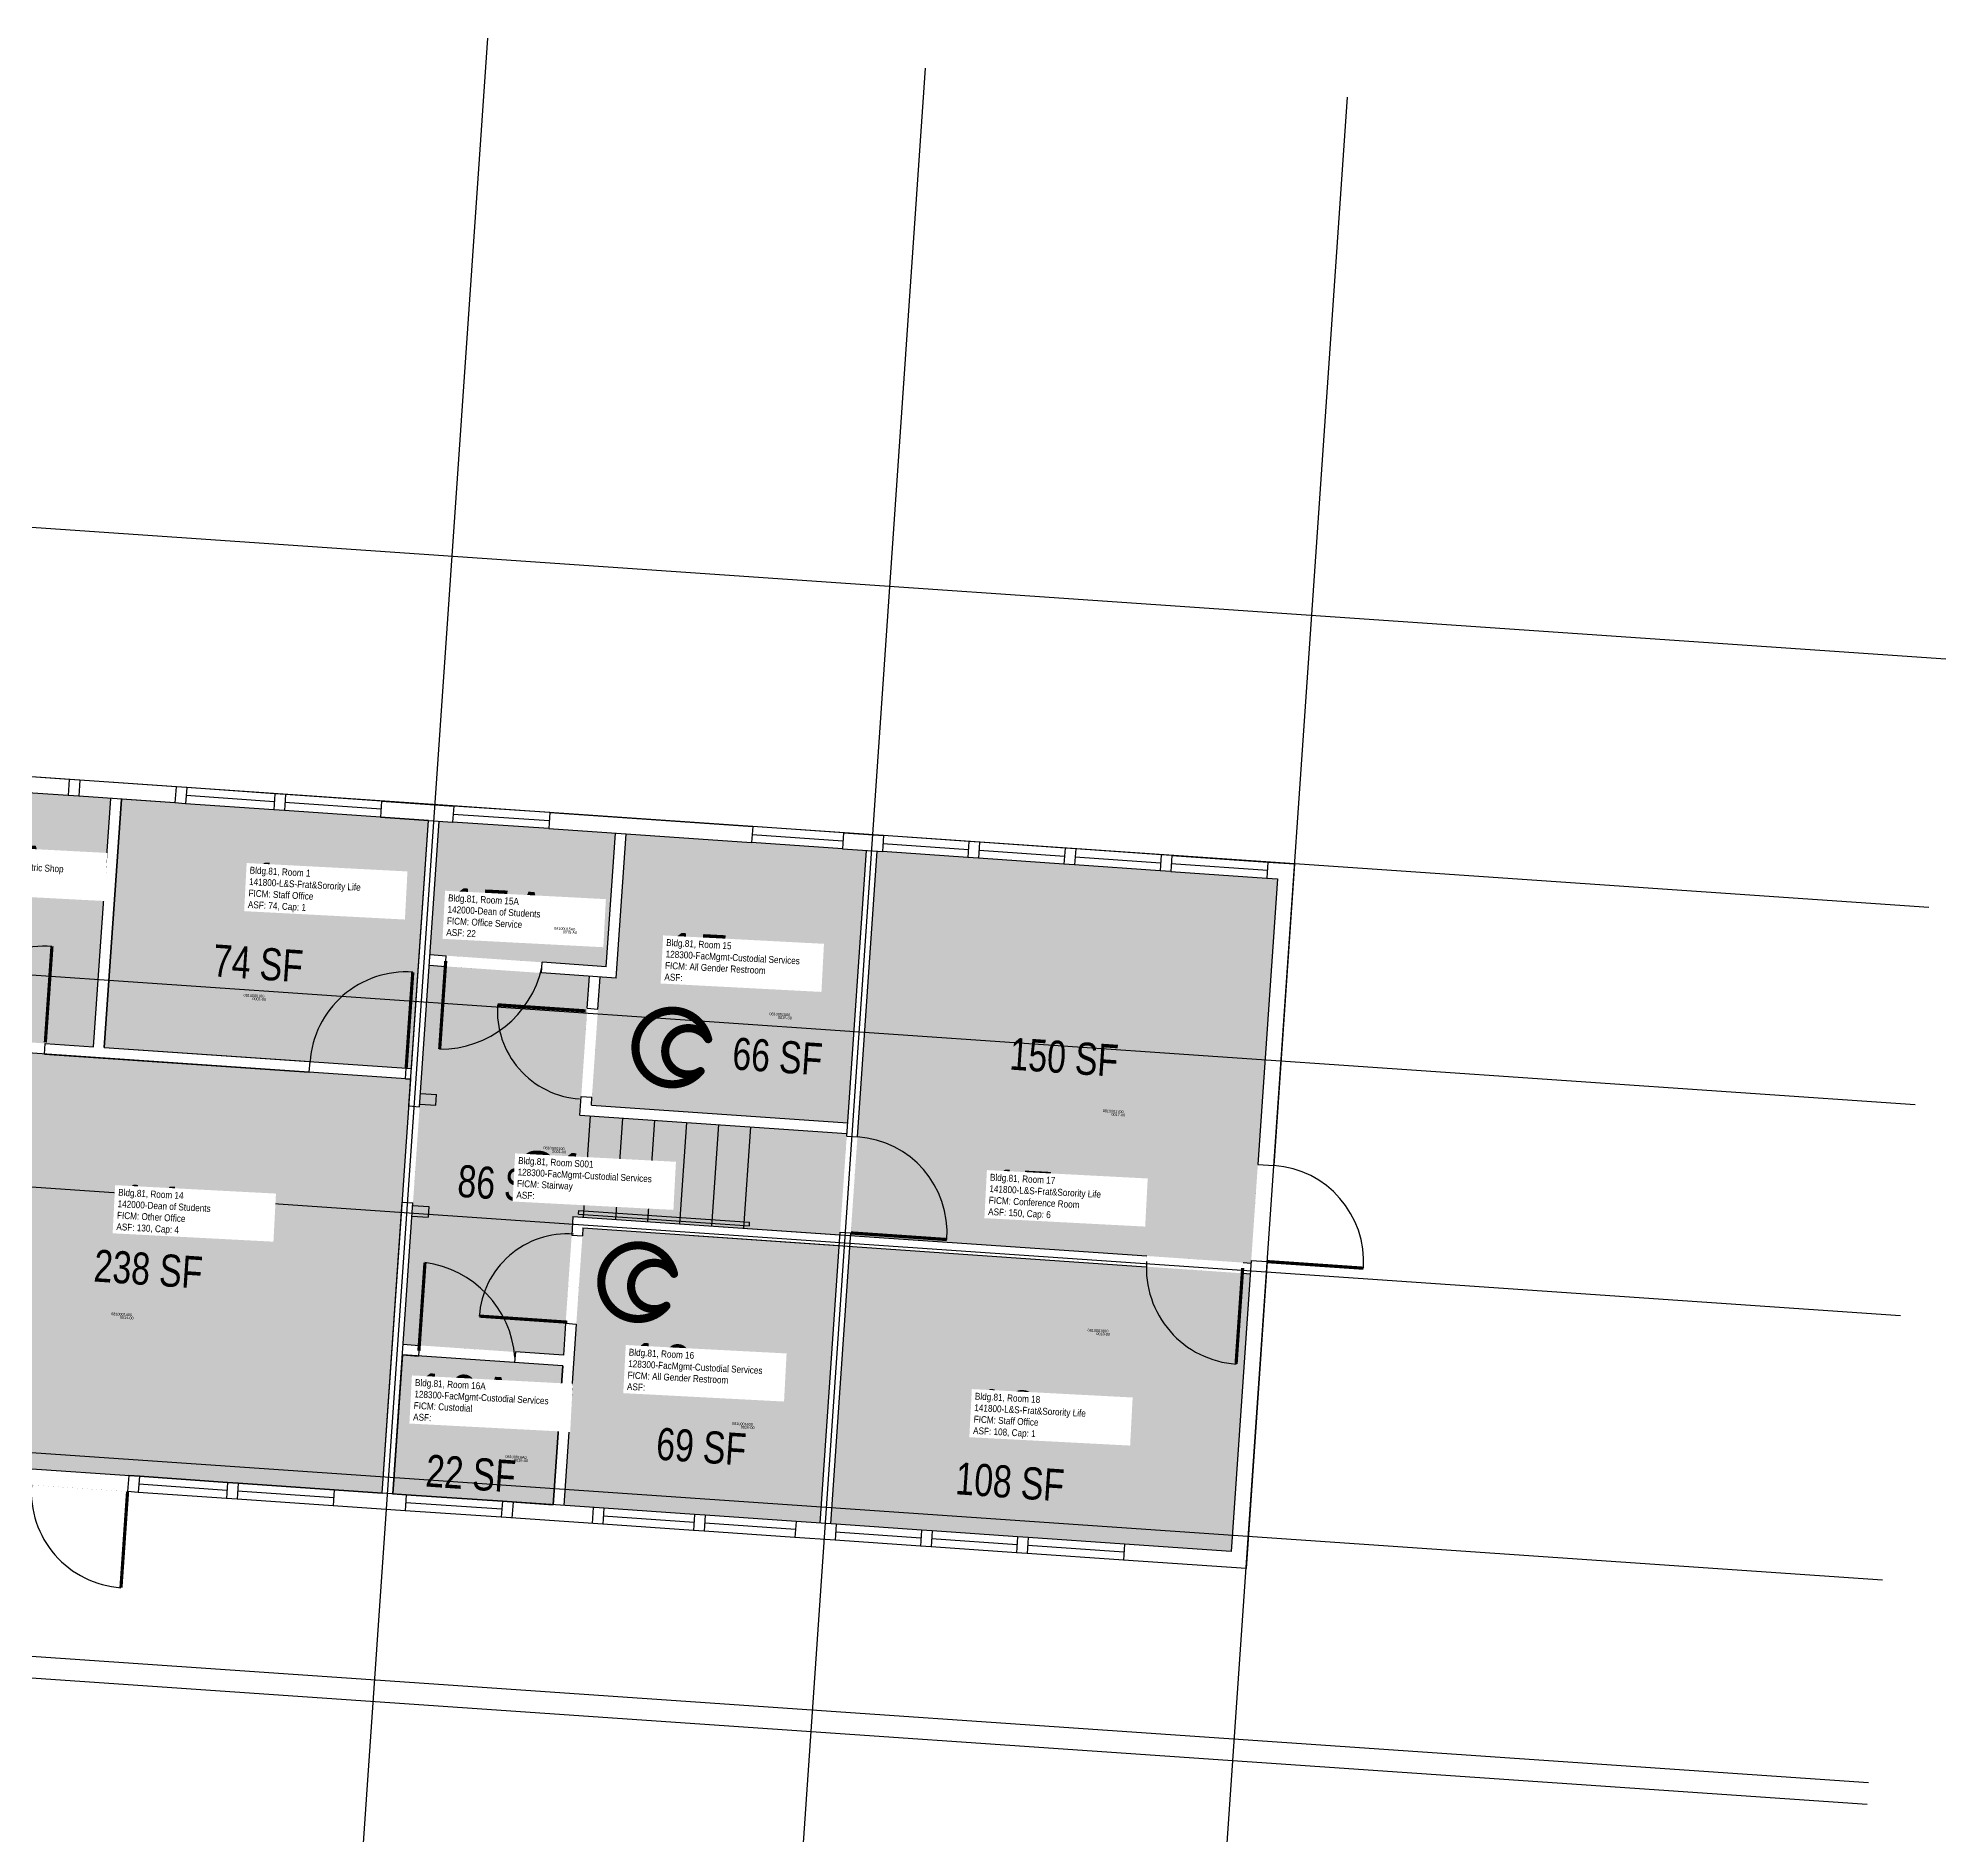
# Model space of a CAD drawing. Header units: inches. Extents: x 69222632 to 69224162, y 27679979 to 27681206.
# Drawn here: x 69223449 to 69224162, y 27680484 to 27681156 of the extents above; entities that cross this region are included whole.
import ezdxf
from ezdxf.enums import TextEntityAlignment as Align

# ---------------------------------------------------------------- set-up
doc = ezdxf.new("R2010")
doc.units = ezdxf.units.IN
doc.header["$LTSCALE"] = 50
doc.header["$MEASUREMENT"] = 0
doc.layers.get('0').update_dxf_attribs({"linetype": 'CONTINUOUS'})
for name, color, linetype in [('A-DOOR', 2, 'CONTINUOUS'), ('A-FLOR', 3, 'CONTINUOUS'), ('A-GLAZ', 1, 'CONTINUOUS'), ('A-GRID', 1, 'CONTINUOUS'), ('A-IDEN-ICON', 4, 'CONTINUOUS'), ('A-IDEN-RNUM', 7, 'CONTINUOUS'), ('A-IDEN-SNUM', 4, 'CONTINUOUS'), ('A-IDEN-VNUM', 4, 'CONTINUOUS'), ('A-WALL', 5, 'CONTINUOUS'), ('AREA-ASSIGN', 7, 'CONTINUOUS'), ('AREA-GROSS', 1, 'CONTINUOUS'), ('AREA-TEXT', 3, 'CONTINUOUS'), ('Rooms-Category-Color', 7, 'CONTINUOUS'), ('Rooms-College-Color', 7, 'CONTINUOUS'), ('Rooms-Department-Color', 7, 'CONTINUOUS'), ('Rooms-Division-Color', 7, 'CONTINUOUS'), ('Rooms-Information', 7, 'CONTINUOUS')]:
    doc.layers.add(name, color=color, linetype=linetype)
doc.styles.add('CP_AREA', font='arial.ttf', dxfattribs={"height": 15})
doc.styles.add('CP_ROOMSNUMBER', font='arial.ttf', dxfattribs={"height": 1})
doc.styles.add('CP_ROOMVNUMBER', font='arial.ttf', dxfattribs={"width": 0.85, "height": 0.075})

# ---------------------------------------------------------------- blocks, each defined once
blk = doc.blocks.new('CPBATH')
at = {"const_width": 0.0127}
for points in [[(0.0571, 0.0168, 0.861492), (-0.0551, 0, 1)], [(0.0571, 0.0168, 0.729002), (-0.0084, -0.0042, 1)], [(-0.0551, 0, 0.726902), (0.0487, -0.0337, 1)], [(-0.0084, -0.0042, 0.609468), (0.0487, -0.0337, 1)]]:
    blk.add_lwpolyline(points, format="xyb", dxfattribs=at)
at = {"const_width": 0.00637}
for points in [[(0.0544, 0.0152, 1), (0.0599, 0.0184, 1)], [(0.0459, -0.0353, 1), (0.0515, -0.0321, 1)]]:
    blk.add_lwpolyline(points, format="xyb", close=True, dxfattribs=at)

msp = doc.modelspace()

# ---------------------------------------------------------------- hatches: boundary and pattern name
at = {"layer": 'Rooms-Category-Color', "true_color": 0xadadad}
for points in [[(69223469.77, 27680778.89), (69223476.16, 27680871.67), (69223415.37, 27680875.85), (69223408.99, 27680783.07)], [(69223668.77, 27680858.42), (69223758.55, 27680852.24), (69223751.55, 27680750.48), (69223655.78, 27680757.07), (69223659.07, 27680804.96), (69223665.06, 27680804.55)], [(69223751.28, 27680746.49), (69223651.52, 27680753.36), (69223655.09, 27680805.23), (69223595.23, 27680809.35), (69223585.48, 27680667.69), (69223645.34, 27680663.57), (69223648.91, 27680715.44), (69223748.67, 27680708.58)], [(69223652.62, 27680711.18), (69223748.4, 27680704.59), (69223741.26, 27680600.84), (69223645.48, 27680607.42)], [(69223645.07, 27680659.58), (69223585.21, 27680663.7), (69223581.64, 27680611.82), (69223586.63, 27680611.47), (69223622.54, 27680609), (69223641.5, 27680607.7)]]:
    msp.add_hatch(color=253, dxfattribs=at).paths.add_polyline_path(points)
at = {"layer": 'Rooms-Category-Color', "true_color": 0xfa9ba3}
for points in [[(69223594.95, 27680863.5), (69223576.99, 27680864.73), (69223541.08, 27680867.2), (69223537.08, 27680867.48), (69223504.16, 27680869.74), (69223500.17, 27680870.02), (69223480.14, 27680871.4), (69223473.76, 27680778.62), (69223588.57, 27680770.72)], [(69223664.78, 27680858.69), (69223661.35, 27680808.81), (69223595.5, 27680813.34), (69223598.94, 27680863.22)], [(69223762.54, 27680851.97), (69223752.66, 27680708.31), (69223902.31, 27680698.01), (69223912.2, 27680841.67)], [(69223902.04, 27680694.02), (69223752.38, 27680704.32), (69223745.24, 27680600.56), (69223894.9, 27680590.26)]]:
    msp.add_hatch(color=241, dxfattribs=at).paths.add_polyline_path(points)
h = msp.add_hatch(color=241, dxfattribs=at)
edge = h.paths.add_edge_path()
edge.add_line((69223399.72, 27680643.61), (69223398.19, 27680624.44))
edge.add_line((69223398.19, 27680624.44), (69223442.97, 27680621.36))
edge.add_line((69223442.97, 27680621.36), (69223486.86, 27680618.34))
edge.add_line((69223486.86, 27680618.34), (69223519.78, 27680616.07))
edge.add_line((69223519.78, 27680616.07), (69223523.78, 27680615.8))
edge.add_line((69223523.78, 27680615.8), (69223559.69, 27680613.33))
edge.add_line((69223559.69, 27680613.33), (69223577.65, 27680612.09))
edge.add_line((69223577.65, 27680612.09), (69223588.29, 27680766.73))
edge.add_line((69223588.29, 27680766.73), (69223408.7, 27680779.09))
edge.add_line((69223408.7, 27680779.09), (69223408.34, 27680773.8))
edge.add_line((69223408.34, 27680773.8), (69223406.66, 27680749.49))
edge.add_arc((69223370.76, 27680753.76), 36.15, 266.83901, 353.21015, ccw=False)
edge.add_line((69223368.77, 27680717.66), (69223318.59, 27680721.12))
edge.add_line((69223318.59, 27680721.12), (69223313.67, 27680649.63))
edge.add_line((69223313.67, 27680649.63), (69223399.72, 27680643.61))
at = {"layer": 'Rooms-College-Color', "true_color": 0xadadad}
for points in [[(69223469.77, 27680778.89), (69223476.16, 27680871.67), (69223415.37, 27680875.85), (69223408.99, 27680783.07)], [(69223668.77, 27680858.42), (69223758.55, 27680852.24), (69223751.55, 27680750.48), (69223655.78, 27680757.07), (69223659.07, 27680804.96), (69223665.06, 27680804.55)], [(69223751.28, 27680746.49), (69223651.52, 27680753.36), (69223655.09, 27680805.23), (69223595.23, 27680809.35), (69223585.48, 27680667.69), (69223645.34, 27680663.57), (69223648.91, 27680715.44), (69223748.67, 27680708.58)], [(69223652.62, 27680711.18), (69223748.4, 27680704.59), (69223741.26, 27680600.84), (69223645.48, 27680607.42)], [(69223645.07, 27680659.58), (69223585.21, 27680663.7), (69223581.64, 27680611.82), (69223586.63, 27680611.47), (69223622.54, 27680609), (69223641.5, 27680607.7)]]:
    msp.add_hatch(color=253, dxfattribs=at).paths.add_polyline_path(points)
at = {"layer": 'Rooms-College-Color', "true_color": 0x80bc67}
for points in [[(69223594.95, 27680863.5), (69223576.99, 27680864.73), (69223541.08, 27680867.2), (69223537.08, 27680867.48), (69223504.16, 27680869.74), (69223500.17, 27680870.02), (69223480.14, 27680871.4), (69223473.76, 27680778.62), (69223588.57, 27680770.72)], [(69223664.78, 27680858.69), (69223661.35, 27680808.81), (69223595.5, 27680813.34), (69223598.94, 27680863.22)], [(69223762.54, 27680851.97), (69223752.66, 27680708.31), (69223902.31, 27680698.01), (69223912.2, 27680841.67)], [(69223902.04, 27680694.02), (69223752.38, 27680704.32), (69223745.24, 27680600.56), (69223894.9, 27680590.26)]]:
    msp.add_hatch(color=83, dxfattribs=at).paths.add_polyline_path(points)
h = msp.add_hatch(color=83, dxfattribs=at)
edge = h.paths.add_edge_path()
edge.add_line((69223399.72, 27680643.61), (69223398.19, 27680624.44))
edge.add_line((69223398.19, 27680624.44), (69223442.97, 27680621.36))
edge.add_line((69223442.97, 27680621.36), (69223486.86, 27680618.34))
edge.add_line((69223486.86, 27680618.34), (69223519.78, 27680616.07))
edge.add_line((69223519.78, 27680616.07), (69223523.78, 27680615.8))
edge.add_line((69223523.78, 27680615.8), (69223559.69, 27680613.33))
edge.add_line((69223559.69, 27680613.33), (69223577.65, 27680612.09))
edge.add_line((69223577.65, 27680612.09), (69223588.29, 27680766.73))
edge.add_line((69223588.29, 27680766.73), (69223408.7, 27680779.09))
edge.add_line((69223408.7, 27680779.09), (69223408.34, 27680773.8))
edge.add_line((69223408.34, 27680773.8), (69223406.66, 27680749.49))
edge.add_arc((69223370.76, 27680753.76), 36.15, 266.83901, 353.21015, ccw=False)
edge.add_line((69223368.77, 27680717.66), (69223318.59, 27680721.12))
edge.add_line((69223318.59, 27680721.12), (69223313.67, 27680649.63))
edge.add_line((69223313.67, 27680649.63), (69223399.72, 27680643.61))
at = {"layer": 'Rooms-Department-Color', "true_color": 0xacacac}
for points in [[(69223469.77, 27680778.89), (69223476.16, 27680871.67), (69223415.37, 27680875.85), (69223408.99, 27680783.07)], [(69223668.77, 27680858.42), (69223758.55, 27680852.24), (69223751.55, 27680750.48), (69223655.78, 27680757.07), (69223659.07, 27680804.96), (69223665.06, 27680804.55)], [(69223751.28, 27680746.49), (69223651.52, 27680753.36), (69223655.09, 27680805.23), (69223595.23, 27680809.35), (69223585.48, 27680667.69), (69223645.34, 27680663.57), (69223648.91, 27680715.44), (69223748.67, 27680708.58)], [(69223652.62, 27680711.18), (69223748.4, 27680704.59), (69223741.26, 27680600.84), (69223645.48, 27680607.42)], [(69223645.07, 27680659.58), (69223585.21, 27680663.7), (69223581.64, 27680611.82), (69223586.63, 27680611.47), (69223622.54, 27680609), (69223641.5, 27680607.7)]]:
    msp.add_hatch(color=253, dxfattribs=at).paths.add_polyline_path(points)
at = {"layer": 'Rooms-Department-Color', "true_color": 0x604aed}
for points in [[(69223594.95, 27680863.5), (69223576.99, 27680864.73), (69223541.08, 27680867.2), (69223537.08, 27680867.48), (69223504.16, 27680869.74), (69223500.17, 27680870.02), (69223480.14, 27680871.4), (69223473.76, 27680778.62), (69223588.57, 27680770.72)], [(69223664.78, 27680858.69), (69223661.35, 27680808.81), (69223595.5, 27680813.34), (69223598.94, 27680863.22)], [(69223762.54, 27680851.97), (69223752.66, 27680708.31), (69223902.31, 27680698.01), (69223912.2, 27680841.67)], [(69223902.04, 27680694.02), (69223752.38, 27680704.32), (69223745.24, 27680600.56), (69223894.9, 27680590.26)]]:
    msp.add_hatch(color=173, dxfattribs=at).paths.add_polyline_path(points)
h = msp.add_hatch(color=173, dxfattribs=at)
edge = h.paths.add_edge_path()
edge.add_line((69223399.72, 27680643.61), (69223398.19, 27680624.44))
edge.add_line((69223398.19, 27680624.44), (69223442.97, 27680621.36))
edge.add_line((69223442.97, 27680621.36), (69223486.86, 27680618.34))
edge.add_line((69223486.86, 27680618.34), (69223519.78, 27680616.07))
edge.add_line((69223519.78, 27680616.07), (69223523.78, 27680615.8))
edge.add_line((69223523.78, 27680615.8), (69223559.69, 27680613.33))
edge.add_line((69223559.69, 27680613.33), (69223577.65, 27680612.09))
edge.add_line((69223577.65, 27680612.09), (69223588.29, 27680766.73))
edge.add_line((69223588.29, 27680766.73), (69223408.7, 27680779.09))
edge.add_line((69223408.7, 27680779.09), (69223408.34, 27680773.8))
edge.add_line((69223408.34, 27680773.8), (69223406.66, 27680749.49))
edge.add_arc((69223370.76, 27680753.76), 36.15, 266.83901, 353.21015, ccw=False)
edge.add_line((69223368.77, 27680717.66), (69223318.59, 27680721.12))
edge.add_line((69223318.59, 27680721.12), (69223313.67, 27680649.63))
edge.add_line((69223313.67, 27680649.63), (69223399.72, 27680643.61))
at = {"layer": 'Rooms-Division-Color', "true_color": 0xadadad}
for points in [[(69223469.77, 27680778.89), (69223476.16, 27680871.67), (69223415.37, 27680875.85), (69223408.99, 27680783.07)], [(69223668.77, 27680858.42), (69223758.55, 27680852.24), (69223751.55, 27680750.48), (69223655.78, 27680757.07), (69223659.07, 27680804.96), (69223665.06, 27680804.55)], [(69223751.28, 27680746.49), (69223651.52, 27680753.36), (69223655.09, 27680805.23), (69223595.23, 27680809.35), (69223585.48, 27680667.69), (69223645.34, 27680663.57), (69223648.91, 27680715.44), (69223748.67, 27680708.58)], [(69223652.62, 27680711.18), (69223748.4, 27680704.59), (69223741.26, 27680600.84), (69223645.48, 27680607.42)], [(69223645.07, 27680659.58), (69223585.21, 27680663.7), (69223581.64, 27680611.82), (69223586.63, 27680611.47), (69223622.54, 27680609), (69223641.5, 27680607.7)]]:
    msp.add_hatch(color=253, dxfattribs=at).paths.add_polyline_path(points)
at = {"layer": 'Rooms-Division-Color', "true_color": 0x604aed}
for points in [[(69223594.95, 27680863.5), (69223576.99, 27680864.73), (69223541.08, 27680867.2), (69223537.08, 27680867.48), (69223504.16, 27680869.74), (69223500.17, 27680870.02), (69223480.14, 27680871.4), (69223473.76, 27680778.62), (69223588.57, 27680770.72)], [(69223664.78, 27680858.69), (69223661.35, 27680808.81), (69223595.5, 27680813.34), (69223598.94, 27680863.22)], [(69223762.54, 27680851.97), (69223752.66, 27680708.31), (69223902.31, 27680698.01), (69223912.2, 27680841.67)], [(69223902.04, 27680694.02), (69223752.38, 27680704.32), (69223745.24, 27680600.56), (69223894.9, 27680590.26)]]:
    msp.add_hatch(color=173, dxfattribs=at).paths.add_polyline_path(points)
h = msp.add_hatch(color=173, dxfattribs=at)
edge = h.paths.add_edge_path()
edge.add_line((69223399.72, 27680643.61), (69223398.19, 27680624.44))
edge.add_line((69223398.19, 27680624.44), (69223442.97, 27680621.36))
edge.add_line((69223442.97, 27680621.36), (69223486.86, 27680618.34))
edge.add_line((69223486.86, 27680618.34), (69223519.78, 27680616.07))
edge.add_line((69223519.78, 27680616.07), (69223523.78, 27680615.8))
edge.add_line((69223523.78, 27680615.8), (69223559.69, 27680613.33))
edge.add_line((69223559.69, 27680613.33), (69223577.65, 27680612.09))
edge.add_line((69223577.65, 27680612.09), (69223588.29, 27680766.73))
edge.add_line((69223588.29, 27680766.73), (69223408.7, 27680779.09))
edge.add_line((69223408.7, 27680779.09), (69223408.34, 27680773.8))
edge.add_line((69223408.34, 27680773.8), (69223406.66, 27680749.49))
edge.add_arc((69223370.76, 27680753.76), 36.15, 266.83901, 353.21015, ccw=False)
edge.add_line((69223368.77, 27680717.66), (69223318.59, 27680721.12))
edge.add_line((69223318.59, 27680721.12), (69223313.67, 27680649.63))
edge.add_line((69223313.67, 27680649.63), (69223399.72, 27680643.61))

# ---------------------------------------------------------------- linework, layer by layer
at = {"layer": 'A-DOOR', "const_width": 1.2}
for points in [[(69223451.73, 27680780.51), (69223454.2, 27680816.43)], [(69223601.35, 27680810.93), (69223599.09, 27680778.01)], [(69223586.57, 27680770.85), (69223589.04, 27680806.77)], [(69223653.66, 27680792.29), (69223620.74, 27680794.56)], [(69223752.73, 27680709.31), (69223788.64, 27680706.84)], [(69223591.33, 27680665.28), (69223593.6, 27680698.21)], [(69223908.37, 27680698.59), (69223944.28, 27680696.12)], [(69223899.18, 27680696.22), (69223896.71, 27680660.31)], [(69223646.82, 27680675.95), (69223613.9, 27680678.22)], [(69223482.46, 27680612.63), (69223479.99, 27680576.71)]]:
    msp.add_lwpolyline(points, dxfattribs=at)
at = {"layer": 'A-DOOR'}
for centre, radius, start, end in [((69223451.73, 27680780.51), 36, 86.064, 176.064), ((69223586.57, 27680770.85), 36, 86.064, 176.064), ((69223599.38, 27680816.8), 38.79, 269.56661, 347.5823), ((69223653.66, 27680792.29), 33, 176.064, 266.064), ((69223752.73, 27680709.31), 36, 356.064, 86.064), ((69223908.37, 27680698.59), 36, 356.064, 86.064), ((69223646.82, 27680675.95), 33, 86.064, 176.064), ((69223588.57, 27680659.74), 38.79, 4.54571, 82.5614), ((69223899.18, 27680696.22), 36, 176.064, 266.064), ((69223482.46, 27680612.63), 36, 176.064, 266.064)]:
    msp.add_arc(centre, radius, start, end, dxfattribs=at)
at = {"layer": 'A-FLOR'}
for p, q in [((69223652.9, 27680715.17), (69223655.5, 27680753.08)), ((69223664.87, 27680714.35), (69223667.48, 27680752.26)), ((69223676.84, 27680713.52), (69223679.45, 27680751.44)), ((69223688.81, 27680712.7), (69223691.42, 27680750.61)), ((69223700.78, 27680711.88), (69223703.39, 27680749.79)), ((69223712.75, 27680711.05), (69223715.36, 27680748.97)), ((69223650.97, 27680716.31), (69223651.06, 27680717.74)), ((69223650.97, 27680716.31), (69223714.82, 27680711.91)), ((69223651.06, 27680717.74), (69223714.92, 27680713.35)), ((69223714.82, 27680711.91), (69223714.92, 27680713.35))]:
    msp.add_line(p, q, dxfattribs=at)
at = {"layer": 'A-GLAZ'}
for p, q in [((69223537.49, 27680873.47), (69223504.57, 27680875.73)), ((69223537.08, 27680867.48), (69223504.16, 27680869.74)), ((69223537.28, 27680870.47), (69223504.36, 27680872.74)), ((69223577.2, 27680867.73), (69223541.28, 27680870.2)), ((69223577.4, 27680870.72), (69223541.49, 27680873.19)), ((69223640.25, 27680866.39), (69223604.34, 27680868.87)), ((69223576.99, 27680864.73), (69223541.08, 27680867.2)), ((69223639.84, 27680860.41), (69223603.93, 27680862.88)), ((69223604.13, 27680865.87), (69223640.05, 27680863.4)), ((69223749.99, 27680858.84), (69223716.07, 27680861.18)), ((69223749.58, 27680852.86), (69223715.66, 27680855.19)), ((69223715.87, 27680858.19), (69223749.78, 27680855.85)), ((69223764.75, 27680854.82), (69223796.67, 27680852.63)), ((69223796.88, 27680855.62), (69223764.95, 27680857.81)), ((69223832.8, 27680853.15), (69223800.87, 27680855.34)), ((69223796.47, 27680849.63), (69223764.54, 27680851.83)), ((69223832.38, 27680847.16), (69223800.45, 27680849.36)), ((69223800.66, 27680852.35), (69223832.59, 27680850.15)), ((69223868.3, 27680844.69), (69223836.37, 27680846.89)), ((69223836.58, 27680849.88), (69223868.5, 27680847.68)), ((69223868.71, 27680850.68), (69223836.78, 27680852.87)), ((69223872.49, 27680847.41), (69223908.41, 27680844.94)), ((69223872.7, 27680850.4), (69223908.61, 27680847.93)), ((69223872.29, 27680844.42), (69223908.2, 27680841.94)), ((69223519.37, 27680610.09), (69223486.45, 27680612.35)), ((69223519.57, 27680613.08), (69223486.65, 27680615.35)), ((69223519.78, 27680616.07), (69223486.86, 27680618.34)), ((69223559.49, 27680610.33), (69223523.57, 27680612.81)), ((69223559.69, 27680613.33), (69223523.78, 27680615.8)), ((69223622.54, 27680609), (69223586.63, 27680611.47)), ((69223559.28, 27680607.34), (69223523.37, 27680609.81)), ((69223622.13, 27680603.02), (69223586.22, 27680605.49)), ((69223622.34, 27680606.01), (69223586.42, 27680608.48)), ((69223694.36, 27680604.06), (69223660.45, 27680606.4)), ((69223693.95, 27680598.08), (69223660.04, 27680600.41)), ((69223694.16, 27680601.07), (69223660.24, 27680603.4)), ((69223731.87, 27680595.47), (69223697.95, 27680597.8)), ((69223732.07, 27680598.46), (69223698.16, 27680600.79)), ((69223732.28, 27680601.45), (69223698.36, 27680603.79)), ((69223778.96, 27680595.23), (69223747.04, 27680597.43)), ((69223779.17, 27680598.23), (69223747.24, 27680600.42)), ((69223815.09, 27680595.76), (69223783.16, 27680597.95)), ((69223778.76, 27680592.24), (69223746.83, 27680594.44)), ((69223814.67, 27680589.77), (69223782.75, 27680591.97)), ((69223814.88, 27680592.76), (69223782.95, 27680594.96)), ((69223854.78, 27680590.02), (69223818.87, 27680592.49)), ((69223854.99, 27680593.01), (69223819.07, 27680595.48)), ((69223854.58, 27680587.02), (69223818.66, 27680589.5))]:
    msp.add_line(p, q, dxfattribs=at)
at = {"layer": 'A-GRID'}
for p, q in [((69223549.63, 27680175.62), (69223617.07, 27681155.86)), ((69223713.25, 27680164.36), (69223780.69, 27681144.61)), ((69223870.86, 27680153.52), (69223938.31, 27681133.76)), ((69224161.95, 27680923.72), (69222689.71, 27681025.02)), ((69224155.57, 27680830.94), (69222683.32, 27680932.24)), ((69224150.49, 27680757.17), (69222678.25, 27680858.47)), ((69224145.07, 27680678.3), (69222672.82, 27680779.6)), ((69224138.27, 27680579.53), (69222666.02, 27680680.83)), ((69224133.06, 27680503.73), (69222660.81, 27680605.03)), ((69224132.51, 27680495.73), (69222660.26, 27680597.03))]:
    msp.add_line(p, q, dxfattribs=at)
at = {"layer": 'A-WALL'}
for p, q in [((69223460.68, 27680878.75), (69223430.75, 27680880.81)), ((69223460.68, 27680878.75), (69223460.27, 27680872.76)), ((69223464.67, 27680878.48), (69223460.68, 27680878.75)), ((69223464.67, 27680878.48), (69223464.25, 27680872.49)), ((69223500.58, 27680876), (69223464.67, 27680878.48)), ((69223500.58, 27680876), (69223500.17, 27680870.02)), ((69223504.57, 27680875.73), (69223500.58, 27680876)), ((69223504.57, 27680875.73), (69223504.16, 27680869.74)), ((69223460.27, 27680872.76), (69223430.34, 27680874.82)), ((69223464.25, 27680872.49), (69223460.27, 27680872.76)), ((69223500.17, 27680870.02), (69223464.25, 27680872.49)), ((69223469.77, 27680778.89), (69223476.16, 27680871.67)), ((69223473.76, 27680778.62), (69223480.14, 27680871.4)), ((69223504.16, 27680869.74), (69223500.17, 27680870.02)), ((69223537.49, 27680873.47), (69223537.08, 27680867.48)), ((69223541.49, 27680873.19), (69223537.49, 27680873.47)), ((69223541.49, 27680873.19), (69223541.08, 27680867.2)), ((69223577.4, 27680870.72), (69223576.99, 27680864.73)), ((69223577.4, 27680870.72), (69223604.34, 27680868.87)), ((69223604.34, 27680868.87), (69223603.93, 27680862.88)), ((69223541.08, 27680867.2), (69223537.08, 27680867.48)), ((69223576.99, 27680864.73), (69223603.93, 27680862.88)), ((69223587.6, 27680756.75), (69223594.95, 27680863.5)), ((69223591.59, 27680756.48), (69223598.94, 27680863.22)), ((69223640.25, 27680866.39), (69223639.84, 27680860.41)), ((69223640.25, 27680866.39), (69223716.07, 27680861.18)), ((69223716.07, 27680861.18), (69223715.66, 27680855.19)), ((69223639.84, 27680860.41), (69223715.66, 27680855.19)), ((69223661.35, 27680808.81), (69223664.78, 27680858.69)), ((69223665.06, 27680804.55), (69223668.77, 27680858.42)), ((69223749.99, 27680858.84), (69223749.58, 27680852.86)), ((69223749.99, 27680858.84), (69223764.95, 27680857.81)), ((69223764.95, 27680857.81), (69223764.54, 27680851.83)), ((69223796.88, 27680855.62), (69223796.47, 27680849.63)), ((69223800.87, 27680855.34), (69223796.88, 27680855.62)), ((69223800.87, 27680855.34), (69223800.45, 27680849.36)), ((69223749.58, 27680852.86), (69223764.54, 27680851.83)), ((69223751.21, 27680745.5), (69223758.55, 27680852.24)), ((69223755.2, 27680745.22), (69223762.54, 27680851.97)), ((69223800.45, 27680849.36), (69223796.47, 27680849.63)), ((69223832.8, 27680853.15), (69223832.38, 27680847.16)), ((69223836.37, 27680846.89), (69223832.38, 27680847.16)), ((69223836.78, 27680852.87), (69223832.8, 27680853.15)), ((69223836.78, 27680852.87), (69223836.37, 27680846.89)), ((69223868.71, 27680850.68), (69223868.3, 27680844.69)), ((69223872.7, 27680850.4), (69223868.71, 27680850.68)), ((69223872.7, 27680850.4), (69223872.29, 27680844.42)), ((69223908.61, 27680847.93), (69223908.2, 27680841.94)), ((69223908.61, 27680847.93), (69223918.6, 27680847.24)), ((69223918.6, 27680847.24), (69223910.84, 27680734.51)), ((69223872.29, 27680844.42), (69223868.3, 27680844.69)), ((69223912.2, 27680841.67), (69223904.85, 27680734.93)), ((69223908.2, 27680841.94), (69223912.2, 27680841.67)), ((69223595.5, 27680813.34), (69223601.49, 27680812.93)), ((69223601.21, 27680808.94), (69223601.49, 27680812.93)), ((69223595.23, 27680809.35), (69223601.21, 27680808.94)), ((69223637.13, 27680806.47), (69223637.4, 27680810.45)), ((69223665.06, 27680804.55), (69223637.13, 27680806.47)), ((69223661.35, 27680808.81), (69223637.4, 27680810.45)), ((69223654.26, 27680793.26), (69223655.09, 27680805.23)), ((69223658.25, 27680792.99), (69223659.07, 27680804.96)), ((69223654.26, 27680793.26), (69223658.25, 27680792.99)), ((69223451.43, 27680776.15), (69223451.7, 27680780.13)), ((69223451.43, 27680776.15), (69223550.38, 27680769.34)), ((69223451.7, 27680780.13), (69223469.77, 27680778.89)), ((69223473.76, 27680778.62), (69223550.65, 27680773.33)), ((69223550.38, 27680769.34), (69223550.65, 27680773.33)), ((69223586.29, 27680766.87), (69223586.57, 27680770.85)), ((69223586.57, 27680770.85), (69223588.57, 27680770.72)), ((69223586.29, 27680766.87), (69223588.29, 27680766.73)), ((69223591.93, 27680761.46), (69223597.92, 27680761.05)), ((69223587.6, 27680756.75), (69223591.59, 27680756.48)), ((69223591.66, 27680757.48), (69223597.65, 27680757.07)), ((69223597.65, 27680757.07), (69223597.92, 27680761.05)), ((69223651.52, 27680753.36), (69223652, 27680760.34)), ((69223652, 27680760.34), (69223655.98, 27680760.06)), ((69223655.78, 27680757.07), (69223655.98, 27680760.06)), ((69223655.78, 27680757.07), (69223751.55, 27680750.48)), ((69223651.52, 27680753.36), (69223751.28, 27680746.49)), ((69223751.21, 27680745.5), (69223755.2, 27680745.22)), ((69223904.85, 27680734.93), (69223910.84, 27680734.51)), ((69223577.65, 27680612.09), (69223585.13, 27680720.83)), ((69223581.64, 27680611.82), (69223589.12, 27680720.56)), ((69223585.13, 27680720.83), (69223589.12, 27680720.56)), ((69223589.05, 27680719.56), (69223595.04, 27680719.15)), ((69223595.04, 27680719.15), (69223594.76, 27680715.16)), ((69223588.78, 27680715.58), (69223594.76, 27680715.16)), ((69223648.91, 27680715.44), (69223648.43, 27680708.47)), ((69223648.91, 27680715.44), (69223748.67, 27680708.58)), ((69223652.62, 27680711.18), (69223652.42, 27680708.19)), ((69223652.62, 27680711.18), (69223748.4, 27680704.59)), ((69223694.17, 27680712.33), (69223863.41, 27680700.69)), ((69223648.43, 27680708.47), (69223652.42, 27680708.19)), ((69223693.9, 27680708.34), (69223863.13, 27680696.7)), ((69223741.26, 27680600.84), (69223748.74, 27680709.58)), ((69223745.24, 27680600.56), (69223752.73, 27680709.31)), ((69223748.74, 27680709.58), (69223752.72, 27680709.3)), ((69223902.38, 27680699.01), (69223894.9, 27680590.26)), ((69223899.32, 27680698.22), (69223902.31, 27680698.01)), ((69223908.37, 27680698.6), (69223900.47, 27680583.87)), ((69223902.38, 27680699.01), (69223908.37, 27680698.59)), ((69223899.05, 27680694.23), (69223902.04, 27680694.02)), ((69223646.16, 27680675.54), (69223645.34, 27680663.57)), ((69223646.16, 27680675.54), (69223650.15, 27680675.27)), ((69223650.15, 27680675.27), (69223645.48, 27680607.42)), ((69223585.21, 27680663.7), (69223591.19, 27680663.29)), ((69223585.48, 27680667.69), (69223591.47, 27680667.28)), ((69223591.47, 27680667.28), (69223591.19, 27680663.29)), ((69223627.38, 27680664.81), (69223627.11, 27680660.82)), ((69223645.34, 27680663.57), (69223627.38, 27680664.81)), ((69223645.07, 27680659.58), (69223627.11, 27680660.82)), ((69223645.07, 27680659.58), (69223641.5, 27680607.7)), ((69223482.87, 27680618.61), (69223482.46, 27680612.63)), ((69223486.86, 27680618.34), (69223482.87, 27680618.61)), ((69223486.45, 27680612.35), (69223482.46, 27680612.63)), ((69223486.86, 27680618.34), (69223486.45, 27680612.35)), ((69223519.78, 27680616.07), (69223519.37, 27680610.09)), ((69223523.78, 27680615.8), (69223519.78, 27680616.07)), ((69223523.78, 27680615.8), (69223523.37, 27680609.81)), ((69223559.69, 27680613.33), (69223559.28, 27680607.34)), ((69223586.63, 27680611.47), (69223559.69, 27680613.33)), ((69223586.63, 27680611.47), (69223586.22, 27680605.49)), ((69223523.37, 27680609.81), (69223519.37, 27680610.09)), ((69223586.22, 27680605.49), (69223559.28, 27680607.34)), ((69223622.54, 27680609), (69223622.13, 27680603.02)), ((69223660.45, 27680606.4), (69223622.54, 27680609)), ((69223626.53, 27680608.73), (69223626.12, 27680602.74)), ((69223656.46, 27680606.67), (69223656.05, 27680600.68)), ((69223660.45, 27680606.4), (69223660.04, 27680600.41)), ((69223660.04, 27680600.41), (69223622.13, 27680603.02)), ((69223694.36, 27680604.06), (69223693.95, 27680598.08)), ((69223697.95, 27680597.8), (69223693.95, 27680598.08)), ((69223698.36, 27680603.79), (69223694.36, 27680604.06)), ((69223698.36, 27680603.79), (69223697.95, 27680597.8)), ((69223732.28, 27680601.45), (69223731.87, 27680595.47)), ((69223747.24, 27680600.42), (69223732.28, 27680601.45)), ((69223747.24, 27680600.42), (69223746.83, 27680594.44)), ((69223779.17, 27680598.23), (69223778.76, 27680592.24)), ((69223783.16, 27680597.95), (69223779.17, 27680598.23)), ((69223783.16, 27680597.95), (69223782.75, 27680591.97)), ((69223746.83, 27680594.44), (69223731.87, 27680595.47)), ((69223782.75, 27680591.97), (69223778.76, 27680592.24)), ((69223815.09, 27680595.76), (69223814.67, 27680589.77)), ((69223819.07, 27680595.48), (69223815.09, 27680595.76)), ((69223819.07, 27680595.48), (69223818.66, 27680589.5)), ((69223854.99, 27680593.01), (69223854.58, 27680587.02)), ((69223894.9, 27680590.26), (69223854.99, 27680593.01)), ((69223818.66, 27680589.5), (69223814.67, 27680589.77)), ((69223900.47, 27680583.87), (69223854.58, 27680587.02))]:
    msp.add_line(p, q, dxfattribs=at)
at = {"layer": 'A-WALL', "const_width": 0.012}
for points in [[(69223863.13, 27680696.7), (69223863.41, 27680700.69)], [(69223899.05, 27680694.23), (69223899.32, 27680698.22)]]:
    msp.add_lwpolyline(points, dxfattribs=at)
at = {"layer": 'AREA-ASSIGN', "const_width": 0.001}
for points in [[(69223469.77, 27680778.89), (69223476.16, 27680871.67), (69223415.37, 27680875.85), (69223408.99, 27680783.07)], [(69223664.78, 27680858.69), (69223661.35, 27680808.81), (69223595.5, 27680813.34), (69223598.94, 27680863.22)], [(69223668.77, 27680858.42), (69223758.55, 27680852.24), (69223751.55, 27680750.48), (69223655.78, 27680757.07), (69223659.07, 27680804.96), (69223665.06, 27680804.55)], [(69223762.54, 27680851.97), (69223752.66, 27680708.31), (69223902.31, 27680698.01), (69223912.2, 27680841.67)], [(69223751.28, 27680746.49), (69223651.52, 27680753.36), (69223655.09, 27680805.23), (69223595.23, 27680809.35), (69223585.48, 27680667.69), (69223645.34, 27680663.57), (69223648.91, 27680715.44), (69223748.67, 27680708.58)], [(69223652.62, 27680711.18), (69223748.4, 27680704.59), (69223741.26, 27680600.84), (69223645.48, 27680607.42)], [(69223902.04, 27680694.02), (69223752.38, 27680704.32), (69223745.24, 27680600.56), (69223894.9, 27680590.26)]]:
    msp.add_lwpolyline(points, close=True, dxfattribs=at)
at = {"layer": 'AREA-ASSIGN'}
for points in [[(69223594.95, 27680863.5), (69223576.99, 27680864.73), (69223541.08, 27680867.2), (69223537.08, 27680867.48), (69223504.16, 27680869.74), (69223500.17, 27680870.02), (69223480.14, 27680871.4), (69223473.76, 27680778.62), (69223588.57, 27680770.72)], [(69223645.07, 27680659.58), (69223585.21, 27680663.7), (69223581.64, 27680611.82), (69223586.63, 27680611.47), (69223622.54, 27680609), (69223641.5, 27680607.7)]]:
    msp.add_lwpolyline(points, close=True, dxfattribs=at)
msp.add_lwpolyline([(69223399.72, 27680643.61), (69223398.19, 27680624.44), (69223442.97, 27680621.36), (69223486.86, 27680618.34), (69223519.78, 27680616.07), (69223523.78, 27680615.8), (69223559.69, 27680613.33), (69223577.65, 27680612.09), (69223588.29, 27680766.73), (69223408.7, 27680779.09), (69223408.34, 27680773.8), (69223406.66, 27680749.49, -0.395782), (69223368.77, 27680717.66), (69223318.59, 27680721.12), (69223313.67, 27680649.63)], format="xyb", close=True, dxfattribs=at)
at = {"layer": 'AREA-GROSS', "const_width": 0.012}
msp.add_lwpolyline([(69222880.34, 27681054), (69222886.33, 27681053.59), (69222883.44, 27681011.69), (69223422.17, 27680974.62), (69223415.79, 27680881.84), (69223918.6, 27680847.24), (69223900.47, 27680583.87), (69223397.66, 27680618.46), (69223381.19, 27680379.03), (69222842.46, 27680416.09), (69222839.79, 27680377.19), (69222833.83, 27680377.6), (69222848.01, 27680584.11), (69222812.09, 27680586.58), (69222817.86, 27680670.38), (69222805.89, 27680671.21), (69222812.68, 27680769.97), (69222824.66, 27680769.15), (69222830.22, 27680849.96), (69222866.13, 27680847.49)], close=True, dxfattribs=at)

# ---------------------------------------------------------------- block references
at = {"layer": 'A-IDEN-ICON', "xscale": 240, "yscale": 240, "zscale": 240, "rotation": 356.0640048721991}
for p in [(69223685.47, 27680778.66), (69223672.71, 27680690.95)]:
    msp.add_blockref('CPBATH', p, dxfattribs=at)

# ---------------------------------------------------------------- texts
at = {"layer": 'A-IDEN-RNUM', "style": 'CP_ROOMSNUMBER'}
for s, p in [('0015-A0', (69223647.76, 27680821.69)), ('0001-00', (69223531.63, 27680796.7)), ('0015-00', (69223728.13, 27680789.72)), ('0017-00', (69223852.68, 27680753.51)), ('S001-00', (69223643.73, 27680739.67)), ('0014-00', (69223482.16, 27680677.61)), ('0018-00', (69223847.04, 27680671.51)), ('0016-00', (69223714.17, 27680636.61)), ('0016-A0', (69223629.54, 27680624.26))]:
    msp.add_text(s, height=1, rotation=357.00801, dxfattribs=at).set_placement(p, align=Align.MIDDLE)
at = {"layer": 'A-IDEN-SNUM', "style": 'CP_ROOMSNUMBER'}
for s, p in [('08100015A0', (69223645.83, 27680822.97)), ('0810000100', (69223529.7, 27680797.98)), ('0810001500', (69223726.2, 27680791)), ('0810001700', (69223850.75, 27680754.79)), ('0810S00100', (69223641.8, 27680740.94)), ('0810001400', (69223480.23, 27680678.89)), ('0810001800', (69223845.11, 27680672.79)), ('0810001600', (69223712.24, 27680637.89)), ('08100016A0', (69223627.61, 27680625.54))]:
    msp.add_text(s, height=1, rotation=357.00801, dxfattribs=at).set_placement(p, align=Align.MIDDLE)
at = {"layer": 'A-IDEN-VNUM', "style": 'CP_ROOMVNUMBER', "width": 0.85}
for s, p in [('14A', (69223434.64, 27680845.72)), ('1', (69223533.73, 27680838.73)), ('15A', (69223620.99, 27680828.29)), ('15', (69223695.35, 27680811.97)), ('S1', (69223641.23, 27680730.55)), ('17', (69223816.32, 27680723.66)), ('14', (69223490.54, 27680718.03)), ('16', (69223681.39, 27680658.86)), ('16A', (69223608.6, 27680647.13)), ('18', (69223810.67, 27680641.66))]:
    msp.add_text(s, height=18, rotation=357.00801, dxfattribs=at).set_placement(p, align=Align.MIDDLE)
at = {"layer": 'AREA-TEXT', "style": 'CP_AREA', "width": 0.75}
for s, p in [('74 SF', (69223531.24, 27680810.06)), ('66 SF', (69223725.34, 27680775.3)), ('150 SF', (69223832.43, 27680774.99)), ('86 SF', (69223622.61, 27680727.68)), ('238 SF', (69223490.19, 27680695.79)), ('69 SF', (69223696.86, 27680629.46)), ('22 SF', (69223610.73, 27680619.39)), ('108 SF', (69223812.2, 27680616.27))]:
    msp.add_text(s, height=12, rotation=356.064, dxfattribs=at).set_placement(p, align=Align.MIDDLE_CENTER)

# ---------------------------------------------------------------- next in the draw order: texts
at = {"layer": 'Rooms-Information', "char_height": 2.5714, "width": 57.6, "attachment_point": 7, "rotation": 357.00801, "style": 'CP_ROOMVNUMBER', "bg_fill": 3, "box_fill_scale": 1.5, "bg_fill_color": 256, "bg_fill_true_color": 13158600, "bg_fill_transparency": 0}
for s, insert in [('Bldg.81, Room 14A^M^J128101-FacMgmt-Electric Shop^M^JFICM: Electrical^M^JASF: ', (69223415.16, 27680837.68)), ('Bldg.81, Room 1^M^J141800-L&S-Frat&Sorority Life^M^JFICM: Staff Office^M^JASF: 74, Cap: 1', (69223527.33, 27680830.02)), ('Bldg.81, Room 15A^M^J142000-Dean of Students^M^JFICM: Office Service^M^JASF: 22', (69223601.52, 27680820.41)), ('Bldg.81, Room 15^M^J128300-FacMgmt-Custodial Services^M^JFICM: All Gender Restroom^M^JASF: ', (69223683.02, 27680803.71)), ('Bldg.81, Room S001^M^J128300-FacMgmt-Custodial Services^M^JFICM: Stairway^M^JASF: ', (69223627.7, 27680722.24)), ('Bldg.81, Room 17^M^J141800-L&S-Frat&Sorority Life^M^JFICM: Conference Room^M^JASF: 150, Cap: 6', (69223803.97, 27680715.26)), ('Bldg.81, Room 14^M^J142000-Dean of Students^M^JFICM: Other Office^M^JASF: 130, Cap: 4', (69223478.19, 27680709.62)), ('Bldg.81, Room 16^M^J128300-FacMgmt-Custodial Services^M^JFICM: All Gender Restroom^M^JASF: ', (69223669.05, 27680650.61)), ('Bldg.81, Room 16A^M^J128300-FacMgmt-Custodial Services^M^JFICM: Custodial^M^JASF: ', (69223589.13, 27680639.25)), ('Bldg.81, Room 18^M^J141800-L&S-Frat&Sorority Life^M^JFICM: Staff Office^M^JASF: 108, Cap: 1', (69223798.34, 27680633.41))]:
    msp.add_mtext(s, dxfattribs=dict(at, insert=insert))

doc.saveas('drawing.dxf')
